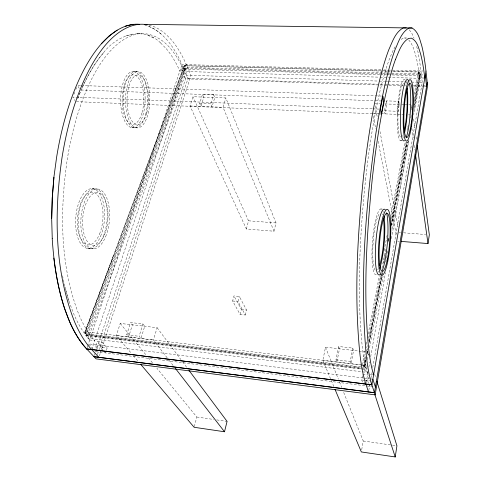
<?xml version="1.0" encoding="UTF-8"?>
<svg xmlns="http://www.w3.org/2000/svg" width="481" height="481" viewBox="0 0 481 481"><rect width="100%" height="100%" fill="white"/><g stroke="black" fill="none" stroke-linecap="round" stroke-linejoin="round"><path stroke-width="0.36" stroke-dasharray="2.4 1.8" d="M419.979 75.012L419.919 74.062M365.668 178.403C359.98 234.247 356.565 290.746 362.265 346.729A166.143 27.561 -85.6 0 0 367.634 374.074M361.718 449.759L363.227 440.993L343.662 392.364M368.789 390.47L370.466 380.766M370.965 377.916L371.867 372.739M372.763 367.568L422.252 82.401L420.917 70.935A173.894 28.517 -85.8 0 0 416.42 45.485M366.125 382.684L367.953 372.318M368.861 367.147L369.769 361.977M370.677 356.806L385.479 272.595M391.45 238.618L408.585 141.107M414.297 108.61L420.917 70.935M368.572 383.525L367.634 380.718L368.62 375.096M367.947 373.382L365.386 365.524L366.137 361.285M367.394 354.22L367.773 352.104L368.662 354.966M411.219 107.774L411.724 104.93M363.883 384.199L364.249 382.118M362.421 382.082L361.694 379.978L362.572 375.066M113.348 255.778L84.927 331.992L85.047 333.267L86.634 335.089L362.602 368.626M352.753 348.112L353.553 350.457L351.076 363.804L350.252 361.514L352.753 348.112L338.594 346.482L335.997 359.812L336.892 362.097L339.466 348.821L338.594 346.482M398.809 101.317L399.29 104.461L397.444 114.388L396.951 111.273L398.809 101.317L386.411 100.866L384.481 110.774L385.034 113.883L386.952 103.998L386.411 100.866M365.71 360.035L364.315 367.382L363.137 368.596M366.973 353.421L367.809 349.014M369.204 341.666L381.914 274.825M88.065 338.305L186.46 71.537L185.161 68.254L86.015 335.678L88.065 338.305L364.923 372.15L364.189 369.45L366.011 359.878M367.274 353.252L367.971 349.567M369.234 342.941L382.684 272.234M388.426 242.039L388.991 239.093M391.51 225.836L407.479 141.877M414.207 106.523L420.232 74.856L420.58 78.367L413.726 114.538M364.923 372.15L366.462 364.033M367.304 359.602L368.422 353.697M369.54 347.793L383.104 276.19M385.762 262.169L387.301 254.046M387.439 253.307L388.137 249.621M392.051 228.95L408.976 139.634M362.223 365.025L364.911 351.01M366.185 344.366L366.756 341.42M368.169 334.042L379.359 275.763M384.175 250.679L386.58 238.137M386.724 237.404L387.145 235.191M390.831 216.005L404.99 142.238M407.257 130.435L407.684 128.223M407.822 127.483L408.249 125.27M411.225 109.776L411.79 106.83M414.195 94.288L418.446 72.156C418.68 70.972 420.304 72.811 419.853 73.521L419.829 73.178M363.113 367.021L365.506 354.479M366.775 347.841L367.34 344.895M368.608 338.257L380.597 275.565M382.004 268.194L385.954 247.541M391.45 218.777L406.114 142.075M410.768 117.737L411.195 115.524M414.297 99.302L418.825 75.613L418.638 71.771L392.562 71.044M365.626 357.04L363.937 365.891L364.309 367.262A1.551 1.407 -12.6 0 1 363.095 368.446M366.75 351.142L367.316 348.19M368.723 340.819L381.391 274.435M381.529 273.695L381.812 272.222M383.501 263.372L383.922 261.159M384.06 260.419L384.487 258.207M384.626 257.473L385.047 255.261M385.191 254.521L385.467 253.048M391.384 222.066L406.722 141.673M414.321 101.846L419.811 73.082A1.293 0.926 -9 0 0 418.717 72.108L390.951 71.35M365.71 359.896L364.309 367.262A1.563 0.643 11.8 0 1 363.107 367.773M366.973 353.264L367.815 348.845M369.216 341.48L382.401 272.246M388.432 240.572L388.991 237.626M391.378 225.108L407.221 141.877M414.237 105.05L419.985 74.85L419.811 73.082A1.281 0.878 8.3 0 0 418.446 72.156M382.052 274.092L382.335 272.631M388.468 240.41L389.027 237.482M391.396 225.03L407.166 142.22M333.838 386.568L322.835 360.413L325.499 347.204L366.348 351.936M273.984 231.217L276.022 222.937L225.866 97.962L192.971 96.723L190.007 105.964L246.38 229.004L273.984 231.217L223.064 107.305L225.866 97.962M245.322 315.013L246.567 310.047L239.31 296.464L233.952 295.917L232.636 300.974L240.091 314.448L245.322 315.013L238.005 301.533L239.31 296.464M240.091 314.448L241.348 309.493L233.952 295.917M194.306 426.593L196.825 417.027L156.86 368.193M246.38 229.004L248.539 220.809L192.971 96.723M167.166 357.804L153.409 340.055L157.107 327.699L120.22 323.43L116.318 335.6L131.391 353.361M142.929 323.96L144.709 326.268L140.939 338.558L139.129 336.297L142.929 323.96L130.579 322.535L126.713 334.812L128.577 337.073L132.413 324.843L130.579 322.535M213.57 94.553L214.821 97.547L211.965 106.854L210.696 103.884L213.57 94.553L202.567 94.15L199.639 103.445L200.944 106.409L203.854 97.132L202.567 94.15M105.531 352.928L106.145 351.052M106.343 350.421L107.155 347.919L102.152 342.31L97.18 341.702L95.509 346.747L97.823 349.272M99.405 355.922L191.053 75.373L186.357 64.634L91.919 348.881M100.601 352.302L102.237 347.306L97.18 341.702M97.457 354.581L188.095 78.241L182.022 64.496L88.306 344.107M103.012 350.15L100.493 347.372L102.152 342.31M94.438 355.471L186.784 75.234L378.547 81.067M87.145 347.691L88.149 344.697M84.903 332.1L184.349 65.602L391.817 71.026M73.888 94.342L74.711 92.28M75.812 89.526L76.635 87.458M395.123 46.765L392.712 51.202L389.237 59.488A180.291 29.521 -85.6 0 0 365.674 178.409M401.136 39.442L402.747 38.318L405.778 38.071M160.588 42.917C143.091 25.553 116.709 35.251 103.499 52.76A165.488 71.849 -86.1 0 0 81.878 88.456M125.962 35.75L133.484 33.778M137.151 33.478L141.961 33.562M404.287 37.951L407.148 37.999M380.94 69.841L181.98 64.52A159.596 69.396 -86.6 0 0 167.707 40.753M383.94 69.943L422.979 70.996M387.199 71.248L184.68 65.783A1.196 0.752 22.4 0 0 183.91 66.582L84.999 332.335A1.455 1.142 -36.3 0 0 85.81 333.742L86.839 335.071L362.518 368.476M387.951 71.266L390.199 71.332M386.694 72.986L185.979 67.406A1.178 0.812 -20.9 0 0 184.566 68.242L86.033 333.664A1.455 1.142 -36.4 0 0 86.839 335.071A1.431 0.667 -81.3 0 0 87.819 334.481L362.223 367.664M387.439 73.004L418.897 73.882A1.287 0.926 -8.9 0 1 419.985 74.85A1.281 0.872 8.3 0 1 418.807 75.697L390.265 74.892M381.8 73.779L180.808 68.134L185.594 78.842L388.287 85.251M382.551 73.797L424.549 74.976M379.749 74.591L185.979 69.096A1.19 0.752 22.3 0 1 184.566 68.242L183.91 66.582A1.178 0.812 -20.9 0 1 185.323 65.747L185.979 67.406A1.196 0.457 -89.6 0 1 185.979 69.096L87.819 334.481A1.437 0.535 18.6 0 1 86.033 333.664L84.999 332.335A1.437 0.535 18.6 0 1 85.756 331.818L184.68 65.783A1.202 0.457 -89.7 0 1 185.323 65.747M380.501 74.615L386.514 74.783M387.265 74.802L389.514 74.868M424.05 78.042L419.685 77.91A164.37 26.924 -85.8 0 0 415.368 54.064L413.383 47.92L411.117 43.062L408.573 39.713M186.46 71.537L379.311 77.164M380.062 77.188L420.58 78.367M133.387 71.483A28.102 12.272 -89.3 0 1 143.218 114.159A28.102 12.272 -89.3 0 1 121.97 113.083A28.102 12.272 -89.3 0 1 133.387 71.483L138.245 71.627A28.145 12.157 -89.3 0 1 147.938 114.364A28.145 12.157 -89.3 0 1 126.9 113.3A28.145 12.157 -89.3 0 1 138.245 71.627M379.293 81.091L384.541 81.247M385.287 81.271L387.536 81.337M388.281 81.361L404.016 81.842M404.762 81.866L407.016 81.932M407.762 81.956L410.762 82.047M411.508 82.071L422.745 82.407M188.095 78.241L377.29 84.181M380.291 84.277L384.048 84.391M384.794 84.415L387.049 84.488M387.8 84.512L402.813 84.981M403.565 85.005L405.82 85.077M413.323 85.311L422.336 85.594M423.088 85.618L425.336 85.69M389.039 85.275L402.549 85.702M413.81 86.057L423.569 86.37M424.32 86.394L426.575 86.46M80.459 85.504L77.459 85.396L79.527 88.829M81.211 85.528L381.433 96.056M80.97 89.995L374.062 100.733M374.813 100.757L380.808 100.98M374.705 103.541L379.749 103.728M384.788 103.92L404.413 104.654M405.14 104.684L408.068 104.792M408.802 104.816L410.996 104.9M372.108 108.826L72.793 97.096L74.904 100.493M372.859 108.85L378.86 109.091M199.639 103.445L210.696 103.884M384.481 110.774L396.951 111.273M190.007 105.964L223.064 107.305M372.715 113.384L401.124 114.538M401.857 114.568L404.064 114.658M408.483 114.839L409.956 114.899M76.353 101.653L380.507 114.039M131.77 127.609L136.592 127.844M400.523 140.717L401.96 140.789M92.003 188.624L97.15 188.985M380.862 208.982L382.245 209.079M248.539 220.809L276.022 222.937M399.062 232.455L400.541 232.57M403.493 232.798L425.643 234.518M397.577 241.119L399.056 241.24M87.614 248.37L92.749 248.839M232.636 300.974L238.005 301.533M241.348 309.493L246.567 310.047M126.713 334.812L139.129 336.297M335.997 359.812L350.252 361.514M361.478 364.935L85.756 331.818A1.431 0.667 -81.3 0 0 85.81 333.742L362.139 367.111M116.318 335.6L153.409 340.055M322.835 360.413L365.386 365.524M86.015 335.678L361.207 369.089M361.952 369.18L364.189 369.45M89.694 339.965L94.679 340.572M370.298 374.404L372.955 374.729M362.698 374.368L367.881 375.006M363.185 377.97L88.432 343.855L92.785 348.557M363.931 378.06L369.143 378.709M369.883 378.8L372.12 379.076M102.237 347.306L107.155 347.919M364.622 380.032L369.739 380.669M95.509 346.747L100.493 347.372M361.694 379.978L367.634 380.718M95.683 351.689L373.899 386.892M196.825 417.027L213.792 419.468M216.739 419.895L227.068 421.38M363.227 440.993L391.799 445.105M392.532 445.214L396.927 445.845M144.967 25.295C154.203 27.285 161.64 33.868 167.749 40.753M149.044 25.192C158.465 27.104 166.059 33.784 172.216 40.837A159.854 68.729 -86.6 0 1 186.327 64.634M147.793 35.209L154.413 38.366M148.334 26.13L155.339 29.618L161.814 34.566M160.564 42.917L166.216 48.659M133.339 355.651L138.203 361.381M120.22 323.43L146.392 355.405M148.292 357.732L152.579 362.963M169.005 360.173L173.593 366.089M157.107 327.699L180.874 359.529M182.666 361.928L186.706 367.334M409.301 29.834L411.97 33.556L414.045 38.191M325.499 347.204L338.353 379.16M339.472 381.944L341.708 387.5M69.017 301.353L64.965 287.199L68.987 301.353L73.659 313.732A152.375 66.967 -86 0 0 89.719 339.959M368.801 384.223L369.504 386.327M374.669 374.284L375.781 377.862M62.53 275.709L64.815 286.478M373.286 116.318L375.715 128.8M378.144 141.282L396.572 235.979M375.12 105.748L377.489 118.272M379.996 131.535L398.088 227.303M411.832 128.283L413.185 137.951M414.225 145.388L414.85 149.85M413.636 119.029L414.844 127.934M416.053 136.838L416.558 140.548M376.322 274.537A32.942 5.874 -85.4 0 1 372.625 240.181A32.942 5.874 -85.4 0 1 381.998 209.542M382.948 211.291A32.942 5.874 -85.4 0 1 383.345 212.524M378.697 271.236A32.942 5.874 -85.4 0 1 378.258 272.156M382.046 213.931A29.1 5.189 -85.4 0 1 382.449 214.815M378.3 268.663A29.1 5.189 -85.4 0 1 377.717 269.649M375.072 270.136A29.1 5.189 -85.4 0 1 373.334 240.434A29.1 5.189 -85.4 0 1 380.044 213.035M401.557 140.416A30.676 4.942 -86.7 0 1 397.625 109.103A30.676 4.942 -86.7 0 1 405.279 80.249M406.102 82.137A30.676 4.942 -86.7 0 1 406.445 83.435M403.481 136.7A30.676 4.942 -86.7 0 1 403.144 137.644M402.627 135.57A27.098 4.365 -86.7 0 1 402.152 136.382M400.348 136.881A27.098 4.365 -86.7 0 1 398.322 107.882A27.098 4.365 -86.7 0 1 404.118 83.123M166.192 48.659A150.89 65.536 -86.6 0 1 179.822 70.941L184.187 71.08A151.13 64.905 -86.6 0 0 170.707 48.761C162.861 39.298 150.992 32.071 138.3 33.856C126.269 35.901 116.468 43.969 108.61 52.88A165.753 71.158 -86.1 0 0 67.142 160.143C59.824 211.357 59.8 265.488 78.788 314.315A152.615 66.324 -86 0 0 94.673 340.572M103.535 52.778A165.488 71.843 -86.1 0 0 77.501 99.182A165.488 71.849 -86.1 0 1 78.505 96.531M79.329 94.468A165.488 71.849 -86.1 0 1 80.73 91.095M362.506 365.067A1.569 0.643 11.8 0 1 363.937 365.891A1.557 1.407 -12.7 0 1 362.572 367.111M146.837 112.62A24.868 10.738 -89.3 0 0 138.221 74.934A24.868 10.738 -89.3 0 0 128.253 111.82A24.868 10.738 -89.3 0 0 146.837 112.62M142.105 112.416A24.826 10.841 -89.3 0 0 133.369 74.783A24.826 10.841 -89.3 0 0 123.334 111.61A24.826 10.841 -89.3 0 0 142.105 112.416M105.676 236.556A30.014 14.25 -85.4 0 0 98.593 189.153A30.014 14.25 -85.4 0 0 81.415 231.072A30.014 14.25 -85.4 0 0 105.676 236.556M100.655 236.117A29.96 14.388 -85.4 0 0 93.458 188.792A29.96 14.388 -85.4 0 0 76.16 230.627A29.96 14.388 -85.4 0 0 100.655 236.117M104.587 234.427A26.515 12.59 -85.4 0 0 98.25 192.622A26.515 12.59 -85.4 0 0 83.135 229.75A26.515 12.59 -85.4 0 0 104.587 234.427M99.555 233.994A26.467 12.704 -85.4 0 0 93.122 192.256A26.467 12.704 -85.4 0 0 77.898 229.311A26.467 12.704 -85.4 0 0 99.555 233.994M145.701 114.268A28.126 12.211 -89.3 0 0 135.949 71.555A28.126 12.211 -89.3 0 0 124.567 113.197A28.126 12.211 -89.3 0 0 145.701 114.268M103.301 236.351A29.99 14.316 -85.4 0 0 96.158 188.985A29.99 14.316 -85.4 0 0 78.926 230.862A29.99 14.316 -85.4 0 0 103.301 236.351"/><path stroke-width="0.72" d="M51.72 218.326L52.273 197.727L53.89 177.267L56.596 157.371A175.048 76.082 -86.1 0 1 101.359 43.819L109.169 36.015M53.944 177.267L52.273 197.727L51.665 218.32L52.255 238.588M334.992 389.315L361.345 451.954L395.22 456.95L396.927 445.845L376.894 381.439M401.28 241.414L427.988 243.554L429.335 234.8L417.261 145.743M86.688 348.947L371.885 384.89L425.98 71.05L427.591 85.762L375.144 394.865L96.05 358.862L94.011 356.698L374.434 392.706L427.242 82.546M140.632 364.249L194.126 427.278L224.507 431.758L227.068 421.38L188.949 370.34M395.4 59.638C398.695 52.116 401.184 43.043 408.519 38.414L411.447 38.167C417.424 41.071 418.735 48.455 420.671 54.179A164.658 26.016 -85.8 0 1 424.771 78.054M101.305 43.801C111.027 33.069 124.296 23.034 139.562 24.29M109.145 36.015L117.178 30.123M125.24 26.202L133.219 24.278M425.98 71.074A174.2 27.561 -85.8 0 0 421.711 45.587C419.672 39.322 418.296 31.457 412.031 27.982L408.94 28.042C401.106 32.54 398.502 42.081 395.015 49.82A191.216 30.243 -85.6 0 0 375.565 135.558C365.446 208.447 359.59 282.569 366.336 356.036A176.208 28.259 -85.6 0 0 371.855 384.776L375.144 394.865M406.349 27.904L403.15 27.958C395.16 32.341 392.382 41.925 388.81 49.693A190.753 31.277 -85.6 0 0 363.588 175.938C357.509 235.437 353.842 295.653 360.053 355.303A175.89 29.239 -85.6 0 0 365.837 384.018L368.53 391.949M144.703 24.345L412.031 27.982M53.83 258.069C56.505 279.641 60.973 301.142 69.402 321.26A161.261 71.002 -86 0 0 86.592 348.851L371.855 384.776M94.011 356.698L374.434 392.682M147.042 24.693C131.03 21.867 116.498 32.528 106.445 43.909A175.325 75.355 -86.1 0 0 62.001 157.708C54.161 212.235 54.112 269.949 74.585 321.867A161.526 70.322 -86 0 0 91.594 349.477L98.936 357.353M86.736 348.953L86.622 348.851A161.267 70.996 -86 0 1 69.45 321.266L64.436 308.165M86.598 348.845L94.023 356.734M175.427 368.452L224.507 431.758M374.94 394.811L395.22 456.95M372.865 379.166L375.39 387.079M64.46 308.171C57.161 285.666 53.746 262.127 52.201 238.582M415.476 154.311L427.988 243.554M425.3 75L426.575 86.46M384.085 216.209A32.942 5.874 -85.4 0 1 379.756 268.41M383.369 218.602A29.1 5.189 -85.4 0 1 379.623 265.368M407.227 88.378A30.676 4.942 -86.7 0 1 404.599 132.684M406.577 89.803A27.098 4.365 -86.7 0 1 404.377 130.129M404.563 140.56A30.7 4.852 -86.7 0 1 400.751 109.223A30.7 4.852 -86.7 0 1 408.309 80.339M409.451 83.526A30.7 4.852 -86.7 0 1 410.365 111.117A30.7 4.852 -86.7 0 1 406.126 137.788M380.2 274.374A32.979 5.772 -85.4 0 1 375.859 242.135A32.979 5.772 -85.4 0 1 385.251 209.77M386.568 212.758A32.979 5.772 -85.4 0 1 387.476 241.66A32.979 5.772 -85.4 0 1 382.124 271.019M373.617 374.807A166.438 26.635 -85.6 0 1 368.506 347.438C363.149 291.324 366.618 234.758 372.276 178.806A180.603 28.529 -85.6 0 1 395.4 59.656M383.808 101.088L381.259 114.069L380.363 109.145L382.936 96.11L383.808 101.088M387.788 261.117A33.009 5.676 -85.4 0 0 387.65 209.536A33.009 5.676 -85.4 0 0 378.343 256.301A33.009 5.676 -85.4 0 0 387.788 261.117M387.476 258.832A29.155 5.008 -85.4 0 0 387.319 213.354A29.155 5.008 -85.4 0 0 379.118 254.78A29.155 5.008 -85.4 0 0 387.476 258.832M411.489 126.07A30.73 4.774 -86.6 0 0 410.113 79.69A30.73 4.774 -86.6 0 0 403.252 125.337A30.73 4.774 -86.6 0 0 411.489 126.07M411.159 124.182A27.146 4.215 -86.6 0 0 409.914 83.303A27.146 4.215 -86.6 0 0 403.878 123.713A27.146 4.215 -86.6 0 0 411.159 124.182"/></g></svg>
